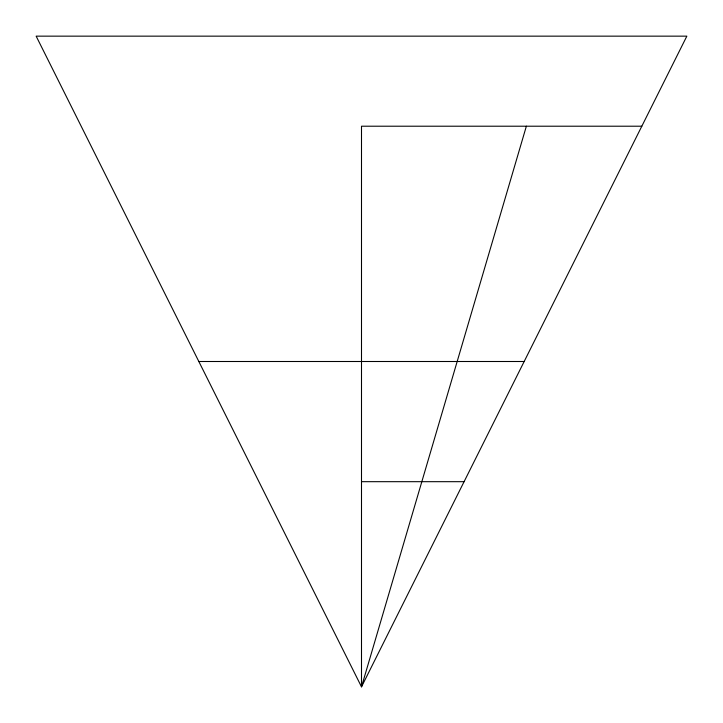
<?xml version="1.0" encoding="UTF-8"?>
<svg xmlns="http://www.w3.org/2000/svg" width="723" height="723" viewBox="0 0 723 723"><rect width="100%" height="100%" fill="white"/><g stroke="black" fill="none" stroke-linecap="round" stroke-linejoin="round"><path stroke-width="1.08" d="M526.362 126.209L361.5 686.85L36.15 36.15L686.85 36.15L361.5 686.85L361.5 126.209L641.825 126.209M198.825 361.5L524.175 361.5M361.5 481.681L464.085 481.681"/></g></svg>
